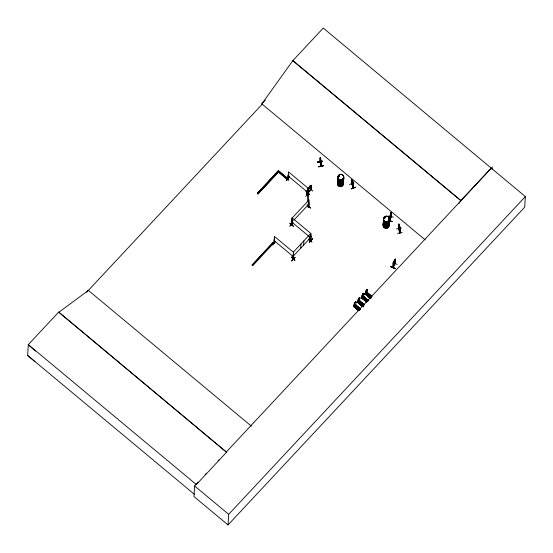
<?xml version="1.0" encoding="UTF-8"?>
<svg xmlns="http://www.w3.org/2000/svg" width="553" height="553" viewBox="0 0 553 553"><rect width="100%" height="100%" fill="white"/><g stroke="black" fill="none" stroke-linecap="round" stroke-linejoin="round"><path stroke-width="0.83" d="M398.803 228.686L399.121 229.025L399.031 228.403M399.681 232.626L399.722 232.944M293.028 258.68L293.242 259.302L293.671 252.445L274.406 236.401L273.998 243.292L273.23 242.297L252.147 265.005L252.852 265.585L273.935 242.878M274.005 243.133L274.44 243.223L274.108 242.954M288.334 178.875C287.546 179.469 289.44 176.628 288.59 174.658C287.878 174.091 286.841 178.868 288.376 178.902M288.272 178.937L288.424 171.803L307.682 187.847L307.192 194.822C306.099 186.492 308.982 191.594 306.846 194.428C307.205 194.822 307.433 194.172 306.86 194.414M310.89 240.279L310.357 240.272L310.765 240.576L311.145 233.725L291.887 217.682L291.438 224.539L291.949 224.663L291.576 224.193M291.88 224.594L292.233 220.115L291.811 224.815L292.164 220.412L291.728 220.26L292.357 220.218M309.832 240.783L310.454 233.808L293.595 251.871L292.883 258.963L293.249 259.267M307.247 194.621L306.791 194.49L307.198 190.156M310.406 240.341L310.765 235.917L310.876 240.458L310.496 240.12M319.987 161.614L320.851 166.225L320.975 161.566M390.121 216.133L389.989 220.744M390.079 220.564L390.204 215.891L391.192 212.255L390.978 216.534L389.803 220.861M390.819 216.983L391.144 216.638M34.915 361.586L27.65 355.455L28.314 344.623L58.68 312.092L226.695 452.347L58.68 312.092M198.133 482.188L194.615 485.956L193.965 496.566L228.036 524.942L524.7 207.188L525.35 196.578L323.263 28.058L292.896 60.581L261.873 103.833L262.26 104.164L86.614 292.295M228.036 524.942L228.686 514.331L525.35 196.578M252.852 265.585L252.154 264.873M257.311 193.363L278.394 170.656L288.721 179.393L279.099 171.243L258.009 193.951L257.311 193.363L278.394 170.656M272.408 244.792L275.581 241.343L272.435 244.744M252.147 265.005L273.23 242.297M274.274 243.327L274.357 238.861L274.17 243.099M278.47 172.031L288.106 180.05L278.47 172.031L258.009 193.951M274.585 240.769L274.468 243.41L274.122 243.106M286.343 180.264L289.489 176.863L286.295 180.306M288.59 174.658L288.203 178.896M293.38 226.412L289.903 223.184M289.883 226.073L293.049 222.617L289.917 226.115M291.901 224.656L291.431 224.345L291.839 220.142M291.784 224.808L292.233 217.944L309.099 199.889L308.685 206.774M292.261 221.857L292.15 224.318M291.272 257.097L294.894 260.09M291.797 260.871L294.915 257.449M293.18 254.753C293.961 254.152 292.433 258.168 292.883 258.963M293.242 255.451L293.055 258.873M293.595 254.041L293.394 258.963M300.714 248.207L300.977 243.963M305.685 196.377L308.823 192.969M306.106 191.442L309.728 194.518M303.618 245.103L303.874 240.859M307.35 194.946L308.284 194.898L307.35 194.946L307.827 201.969M311.083 189.707L307.89 192.783M308.104 188.656L308.069 189.396L309.072 188.926M307.89 192.714C305.878 190.363 313.503 179.248 311.09 189.769L310.682 189.755M308.069 188.691L308.408 188.269L307.98 193.073L308.339 192.582M308.553 188.49L308.332 192.541M308.201 207.002L309.12 207.085L308.194 207.133L308.595 206.414L308.277 206.76M308.463 207.016L308.477 203.49M308.415 207.016L308.809 202.363L308.657 202.771M309.556 188.317L309.68 186.299M308.553 206.608L308.712 203.995M310.931 185.504L310.668 189.845M310.765 190.045L311.339 185.462M309.03 188.898L310.129 187.771L311.173 185.296M310.966 189.444L311.208 185.248L310.192 185.753L310.634 186.361L308.588 188.601L309.21 186.907M307.44 205.536L310.489 208.011M312.397 238.73L309.279 242.152M309.597 240.873L309.791 238.232M309.721 240.977L310.171 236.283L310.012 236.698M312.867 191.11L309.397 187.937M310.171 236.283L309.632 240.838L309.922 240.375M310.765 235.917L310.579 240.154M308.201 238.965L311.851 241.938M317.692 162.098L322.42 161.269L317.699 162.036M318.576 166.522L323.298 165.741L318.583 166.66M320.27 157.902L320.408 157.543L320.014 162.022M320.567 158.358L320.18 157.508L320.007 162.181M320.408 157.543L320.27 162.133M320.851 166.225L321.182 161.504L321.265 161.911L321.017 166.197L320.194 161.78M349.434 184.481L353.934 182.932M352.717 185.76L351.673 181.55L352.33 182.324M353.547 183.748L351.812 179.483L353.339 185.794M351.86 179.469L351.632 183.624M351.59 183.755C352.123 185.614 351.763 178.011 351.991 179.946M351.846 183.748L353.291 187.833M352.04 179.476L351.777 184.163M353.256 187.308L353.526 183.264L353.457 187.875M353.526 183.264L353.277 187.985L351.604 183.679M355.614 187.101L351.134 188.78M358.683 310.544L353.498 305.871L358.987 310.212M354.12 305.581L354.418 304.724M354.625 302.685L354.418 303.728M354.597 306.791L356.056 305.284L355.081 304.178M356.091 302.014L355.62 302.221L355.641 301.599M355.697 302.284L355.517 301.627M355.938 305.36L356.07 305.007M362.471 306.514L357.217 302.208L357.362 301.738L362.851 306.072M357.985 301.44L358.406 300.39L357.895 301.371M358.406 300.39C358.551 301.44 357.978 300.604 358.544 300.867M359.83 298.392L359.388 301.026L358.33 302.152L357.881 300.231L358.489 298.551M357.978 300.397L359.27 297.562M358.462 302.65L359.92 301.143L358.945 300.044M359.934 297.922L359.561 298.143L359.519 297.507M359.803 301.219L359.934 300.867M360.314 308.83L355.054 304.447M362.554 296.546L362.07 297.065L362.491 296.014L361.413 297.687L361.572 297.231L366.936 301.696M362.367 295.219L362.574 294.175M362.83 293.754L362.519 294.839M362.547 298.274L364.005 296.767L363.024 295.668M363.328 306.839L357.342 302.035L362.602 306.327M363.86 293.622L363.356 293.187L362.706 294.12M363.881 296.843L364.019 296.491M366.57 292.136L364.973 293.871L365.125 293.422L370.496 297.887M365.568 292.717L365.623 293.256L366.134 292.274L365.623 293.256M366.107 292.737L366.051 292.205M367.627 289.793L367.026 292.841L365.975 293.968L365.595 292.115L366.19 290.242M365.754 291.694L366.273 290.097M366.107 294.466L367.579 292.682L367.441 293.035M367.413 289.813L366.916 289.378M367.206 289.959L367.102 289.267L366.349 290.166M366.68 302.007L361.427 297.638L366.556 302.138M368.263 300.314L367.213 301.385M370.116 298.33L364.987 293.823L370.24 298.143M388.738 215.974L393.383 217.129M390.625 214.771L390.743 213.652M390.847 217.018L391.089 212.594M391.178 212.304L391.082 216.976M391.165 216.672L391.393 212.373M389.098 220.661L392.195 221.511L389.036 220.951M390.819 266.622L395.181 268.564L390.84 266.518M392.906 262.405L397.227 264.486M392.955 267.327L394.787 263.67M393.148 267.541L393.874 261.244C392.561 265.412 391.669 271.862 394.994 263.311M393.142 267.134L393.549 262.958L393.211 263.263M396.556 228.894L401.257 228.071M395.16 263.401C394.171 266.608 396.121 251.546 395.153 263.594M397.531 233.359L402.231 232.495M399.895 232.592L400.123 228.299C400.324 246.624 396.833 210.32 400.013 229.46M398.934 229.073L399.045 224.38M399.1 229.046L399.259 224.352M399.66 232.633L399.916 228.32M458.914 203.504L460.925 200.525L491.292 168.001M492.059 169.37L492.211 166.937M339.542 176.054L339.314 175.66M342.708 179.034L342.549 178.771M342.943 178.875L342.452 178.716M385.068 217.709L384.522 217.398M388.614 220.585L388.116 220.509L388.635 220.606M390.722 214.274L390.397 215.877C389.208 221.165 391.994 210.064 390.114 217.357M363.915 294.016L363.473 296.65L362.415 297.777L362.084 295.973M390.508 215.082L389.948 220.951L390.065 220.509M390.584 214.502L390.57 215.732M390.542 215.366L390.764 214.17M390.142 216.852L390.618 214.135M389.934 217.619L390.833 213.085M391.206 212.94L390.598 216.016L391.033 213.914M390.612 215.857L391.137 213.216L390.722 214.032M354.839 305.132L354.328 304.834M356.118 302.118L356.042 302.595M359.989 297.977L359.657 298.682M362.45 296.367L362.36 296.519M364.102 293.843L363.943 293.491M365.561 291.873L365.879 292.157M365.789 292.786L366.031 292.496L366.252 293.138M392.913 267.507L393.107 267.016M394.745 263.726L394.973 263.352M395.125 263.477L393.107 267.576M293.014 258.624L293.346 258.085M293.028 258.472L293.47 258.258M308.235 206.946L308.56 206.449M390.777 214.004L390.307 215.504L390.639 214.599M391.227 212.331L391.282 212.767M390.653 216.023L389.893 218.29L389.948 217.578M389.761 220.806L389.927 220.267M391.151 216.513L389.996 220.868M354.819 305.125L354.86 305.422M366.21 293.007L366.252 292.489M395.16 259.855L393.791 263.29M338.837 175.667L339.148 176.144M384.356 217.502L385.254 217.453M359.498 309.929L359.726 309.569M365.671 292.551L366.01 292.516M390.169 216.396L390.404 215.85M395.07 268.779L390.736 266.795M395.181 268.481L390.826 266.608M389.955 217.329L390.314 216.506L390.017 217.288M293.512 226.267L289.862 223.294M354.169 303.956L354.217 304.551M356.077 302.291L355.524 305.159L354.466 306.293L354.017 304.371M362.118 295.44L362.063 296.021M362.084 295.744L362.291 295.157M363.985 294.078L364.04 293.505L363.646 293.767M395.222 259.267L395.036 259.634L395.374 259.329M393.549 262.958L393.142 263.283L395.25 259.205L395.208 259.875M394.987 259.606L394.96 263.788M390.978 216.423L391.019 216.949M358.724 301.281L358.614 300.638M362.395 296.664L362.678 296.94M307.883 192.914L310.945 189.444M307.986 192.921L311.125 189.513M293.062 258.541L293.491 258.355M310.088 240.486L309.639 240.686M310.129 187.771L311.139 185.953M354.756 302.629L355.482 301.765M354.245 304.019L354.349 303.666M358.62 298.489L359.222 297.735M353.118 187.46L353.249 187.785M353.429 187.868L351.832 183.603M354.68 305.083L353.353 306.341L358.607 310.655M353.789 305.85L353.478 306.175L358.731 310.523L360.321 308.774M363.1 295.903L368.326 300.224M370.621 297.784L365.298 293.498L364.987 293.857L370.185 298.219M308.339 188.352L308.201 192.589M305.927 191.704L309.569 194.677M294.721 260.359L291.265 257.104L294.853 260.207M366.459 290L366.86 289.551M393.473 263.076L394.814 260.401L394.552 259.91M363.031 293.65L363.432 293.249M366.273 292.945L366.245 292.731M311.215 185.359L311.056 185.767M274.357 238.861L274.578 239.249M275.394 241.267L272.435 244.834M291.797 224.774L292.005 224.324M310.461 208.115L306.991 204.949M293.719 254.145L293.311 254.345M311.097 236.186L310.662 236.034M293.201 258.693L293.456 258.389M310.364 240.244L310.724 240.583L310.433 240.168M309.3 242.249L312.417 238.744M309.251 242.221L312.424 238.827M311.864 241.979L308.961 239.366M265.405 100.038L261.825 103.874L425.264 239.912M288.106 180.05L288.728 179.262M293.719 220.322L308.837 204.133M293.332 256.115L310.198 238.053M358.496 300.459L357.929 300.901M362.581 296.083L362.008 296.532M365.651 292.793L366.134 292.274M363.293 306.874L357.349 302.014L358.807 300.397M354.39 306.231L355.448 305.097L360.176 308.954M362.339 297.714L363.397 296.588L363.812 294.369M205.177 474.647L206.345 473.389M218.082 460.815L219.258 459.564M226.295 452.022L491.278 168.202M362.595 306.383L364.185 304.634L358.918 300.314L364.116 304.703M370.24 298.198L371.298 297.016M226.709 452.036L196.343 484.566L28.314 344.623M366.632 302.028L361.413 297.687L361.738 297.307L367.033 301.627M339.452 176.11L338.768 176.068M385.075 217.951L385.227 217.44M367.572 301.143L368.077 300.984M399.667 232.55L399.771 232.813M58.659 312.404L88.383 290.401M367.13 289.896L367.704 289.855L367.296 290.498M355.62 302.221L356.194 302.18M364.987 293.823L370.316 298.115M361.434 297.638L366.757 301.924M353.485 306.148L358.807 310.433M352.593 180.817L352.911 182.628L352.641 180.796M339.024 175.515L338.823 176.186M385.054 217.91L384.383 217.592M353.028 181.654L353.167 183.527L352.074 180.734L352.461 180.216L351.832 179.538M351.632 182.227L352.213 184.308M353.457 184.439L352.849 183.651L353.035 185.594L351.964 182.303L352.344 182.241L352.89 183.72M352.51 182.87L352.773 184.695L352.641 183.347M353.678 183.644L353.374 183.313M352.759 185.704L353.346 186.437M355.697 187.391L351.203 188.974M399.349 224.753L399.1 224.387M400.054 228.783L399.446 225.126M399.549 225.735L399.66 227.594L399.66 226.218M399.57 227.96L399.805 228.52L399.778 226.633M399.598 228.659L399.169 225.61M338.975 175.439L339.431 175.529M320.45 160.342L320.194 158.179L321.072 162.665L320.733 161.808M320.332 158.296L321.058 161.994M320.657 158.925L320.878 161.725L320.512 158.324M320.699 159.423L320.629 160.557M317.699 162.153L322.413 161.303M317.65 161.911L322.371 161.117M321.265 161.911L320.975 161.524M360.031 297.943L359.561 298.143M389.077 220.785L392.174 221.559M320.146 161.587L321.044 166.1M394.324 260.435L393.819 262.205L394.144 260.905M309.887 186.243L310.129 186.714L309.106 187.833L309.549 186.617M292.896 60.581L460.925 200.525M292.883 60.782L460.912 200.725M288.161 176.048L307.427 192.091M257.318 193.232L258.016 193.82M291.625 221.926L308.961 236.366M366.68 292.06L371.886 296.415M366.639 292.102L371.858 296.449M367.192 292.717L371.754 296.519M371.685 296.629L366.95 292.779L365.899 293.906L365.803 292.095M366.985 292.979L371.581 296.747M366.902 293L371.478 296.816M366.777 293.194L371.374 296.961M365.298 293.498L370.593 297.818M365.001 293.553L371.07 298.544M362.906 295.8L368.872 300.825M362.892 296.021L368.201 300.327M362.872 296.132L368.125 300.438M362.816 296.201L368.022 300.555M362.25 295.903L361.959 295.862M362.775 296.242L367.994 300.59M363.328 296.857L367.89 300.659M363.217 297.002L367.821 300.77M362.512 297.784L367.068 301.592M361.448 297.362L366.867 301.807M359.035 300.244L364.247 304.599M364.047 304.814L359.312 300.963L358.254 302.09L358.164 300.279M359.339 301.164L363.936 304.931M359.263 301.185L363.839 305M359.132 301.378L363.736 305.145M358.427 302.152L362.982 305.968L357.653 301.682M357.362 301.738L362.782 306.182M355.731 301.71L354.604 302.774M355.171 304.385L360.383 308.74M355.033 304.496L360.252 308.844M355.517 305.256L360.072 309.065L354.75 304.779M354.729 304.827L359.948 309.175M355.268 305.519L359.872 309.286M354.563 306.293L359.118 310.109L353.789 305.816M353.498 305.871L358.918 310.323M274.15 240.645L293.408 256.689M273.223 242.428L273.929 243.009M87.989 290.069L251.38 426.156M194.615 485.956L228.686 514.331M27.65 355.455L194.359 494.292M28.293 344.927L35.558 351.065M351.673 181.55L352.282 182.338M399.031 224.324L399.453 225.168M320.18 157.508L320.519 158.365M352.828 183.734L353.36 185.836M399.957 228.334L399.791 233.027L398.81 228.527M399.715 226.633L400.006 228.797M320.305 158.801L320.47 160.183M308.284 194.898L308.705 200.926M308.83 202.647L309.12 207.085M308.021 204.423L308.194 207.133M388.932 218.324A2.986 2.82 3.5 0 1 387.031 222.645A2.986 2.82 3.5 0 1 383.519 219.306M383.768 218.615A2.986 2.82 3.5 0 1 385.482 217.198M388.959 218.428A3.035 2.862 3.5 0 1 387.038 222.818A2.986 2.82 3.5 0 1 383.505 219.506M383.464 219.43A3.035 2.862 3.5 0 0 387.038 222.818A2.986 2.82 3.5 0 0 388.918 218.518M383.713 218.718A3.035 2.862 3.5 0 1 385.462 217.288M383.754 218.808A2.986 2.82 3.5 0 1 384.19 218.2M388.856 219.493A2.986 2.82 3.5 0 1 386.962 223.813A2.986 2.82 3.5 0 1 383.443 220.481M389.194 220.357A2.986 2.82 3.5 0 1 386.561 224.055A2.986 2.82 3.5 0 1 383.436 220.675M389.139 221.269A2.986 2.82 3.5 0 1 386.118 224.967A2.986 2.82 3.5 0 1 383.63 220.896M383.388 220.599A3.035 2.862 3.5 0 0 386.962 223.986A3.035 2.862 3.5 0 0 388.89 219.596A3.035 2.862 3.5 0 1 386.969 223.93A3.035 2.862 3.5 0 1 383.395 220.536M383.443 223.17A3.035 2.862 3.5 0 0 385.973 227.311A3.035 2.862 3.5 0 0 389.042 223.55A2.986 2.82 3.5 0 1 385.98 227.2A2.986 2.82 3.5 0 1 383.492 223.122M389.063 222.52A2.986 2.82 3.5 0 1 386.035 226.225A2.986 2.82 3.5 0 1 383.554 222.147M388.987 223.695A2.986 2.82 3.5 0 1 385.966 227.394A2.986 2.82 3.5 0 1 383.478 223.322M389.084 225.327A2.986 2.82 3.5 0 1 385.524 228.258A2.986 2.82 3.5 0 1 383.416 224.297M383.423 224.235A2.986 2.82 3.5 0 0 385.524 228.258A2.986 2.82 3.5 0 0 389.084 225.396M389.112 222.437A3.035 2.862 3.5 0 1 386.042 226.198A3.035 2.862 3.5 0 1 383.512 222.057M389.07 222.327A2.986 2.82 3.5 0 1 386.049 226.025A2.986 2.82 3.5 0 1 383.561 221.953M389.125 221.442A2.986 2.82 3.5 0 1 386.105 225.147A2.986 2.82 3.5 0 1 383.616 221.069M343.71 179.276A3.035 2.862 3.5 0 1 340.088 182.248A3.035 2.862 3.5 0 1 337.959 178.163M343.731 178.177A2.986 2.82 3.5 0 1 340.171 181.108A2.986 2.82 3.5 0 1 338.07 177.078M343.669 179.151A2.986 2.82 3.5 0 1 340.109 182.082A2.986 2.82 3.5 0 1 338.007 178.052M343.655 179.345A2.986 2.82 3.5 0 1 340.095 182.276A2.986 2.82 3.5 0 1 337.994 178.253M343.441 179.545A2.979 2.806 3.5 0 1 340.04 183.181A2.979 2.806 3.5 0 1 338.381 178.564M343.427 179.718A2.979 2.806 3.5 0 1 340.033 183.354A2.979 2.806 3.5 0 1 338.374 178.737M343.627 177.313A3.035 2.862 3.5 0 1 340.558 181.073A3.035 2.862 3.5 0 1 338.028 176.995A3.035 2.862 3.5 0 0 340.558 181.073A3.035 2.862 3.5 0 0 343.627 177.368M343.745 177.976A2.986 2.82 3.5 0 1 340.178 180.907A2.986 2.82 3.5 0 1 338.077 176.884M343.04 179.932A2.986 2.82 3.5 0 1 341.139 184.253A2.986 2.82 3.5 0 1 337.627 180.914A3.035 2.862 3.5 0 0 341.146 184.363A3.035 2.862 3.5 0 0 343.074 180.036M343.026 180.126A2.986 2.82 3.5 0 1 341.132 184.446A2.986 2.82 3.5 0 1 337.613 181.114M337.862 180.416A2.986 2.82 3.5 0 1 338.298 179.808M342.971 181.101A2.986 2.82 3.5 0 1 341.07 185.421A2.986 2.82 3.5 0 1 337.551 182.089M343.302 181.965A2.986 2.82 3.5 0 1 340.669 185.663A2.986 2.82 3.5 0 1 337.544 182.283M343.233 182.877A2.979 2.806 3.5 0 1 340.226 186.568A2.979 2.806 3.5 0 1 337.745 182.511M343.005 181.149A3.035 2.862 3.5 0 1 341.077 185.538A3.035 2.862 3.5 0 1 337.503 182.144M337.572 181.038A3.035 2.862 3.5 0 0 341.146 184.426A3.035 2.862 3.5 0 0 343.074 179.974M337.828 180.326A3.035 2.862 3.5 0 1 338.263 179.711M343.254 182.939A3 2.827 3.5 0 1 340.219 186.658A3 2.827 3.5 0 1 337.724 182.566M323.298 165.727L318.618 166.861L323.305 165.769M294.929 257.456L291.777 260.94L294.936 257.463M393.757 263.235L393.1 263.961L393.757 263.235M384.542 221A2.986 2.82 3.5 0 0 389.436 219.458A2.986 2.82 3.5 0 0 385.545 216.216A2.986 2.82 3.5 0 0 384.542 221M384.535 221.103A2.986 2.82 3.5 0 0 389.43 219.562A2.986 2.82 3.5 0 0 385.538 216.32A2.986 2.82 3.5 0 0 384.535 221.103M338.844 179.283A3 2.827 3.5 0 0 343.766 177.734A3 2.827 3.5 0 0 339.853 174.478A3 2.827 3.5 0 0 338.844 179.283M338.858 179.366A2.979 2.806 3.5 0 0 343.731 177.831A2.979 2.806 3.5 0 0 339.853 174.603A2.979 2.806 3.5 0 0 338.858 179.366M338.312 179.614A2.986 2.82 3.5 0 0 337.876 180.223A3.035 2.862 3.5 0 1 338.27 179.649"/></g></svg>
